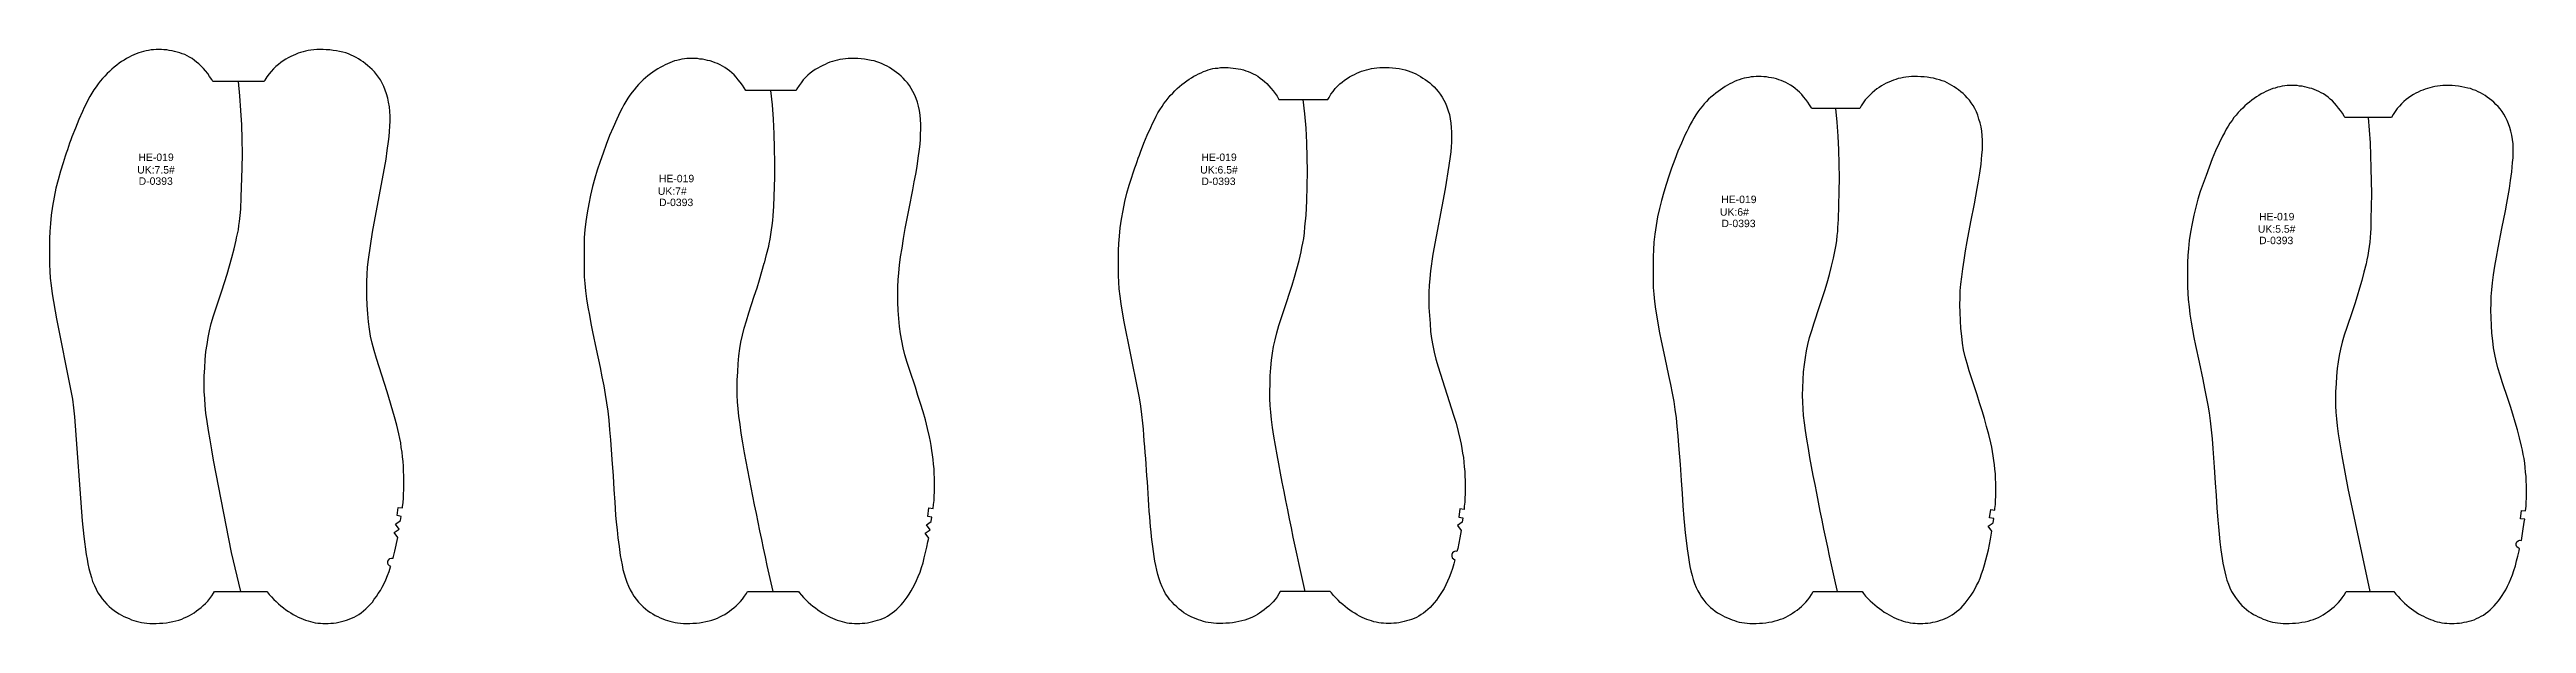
# Model space of a CAD drawing. Extents: x 0 to 4668, y 0 to 316.
# Drawn here: x 2260 to 3423, y 0 to 270 of the extents above; entities that cross this region are included whole.
import ezdxf

# ---------------------------------------------------------------- set-up
doc = ezdxf.new("R2010")
doc.units = 0
doc.layers.add('1', color=7, linetype='CONTINUOUS')
doc.layers.add('DEFAULT', color=7, linetype='CONTINUOUS')
doc.styles.add('ARIAL_REGULAR', font='arial.ttf')

msp = doc.modelspace()

# ---------------------------------------------------------------- linework, layer by layer
at = {"layer": 'DEFAULT', "color": 5}
for points in [[(2409, 160.8), (2409.1, 164.1), (2409.4, 167.5), (2409.8, 171.1), (2411.7, 183.9), (2418.1, 218.3), (2418.6, 222.3), (2419.2, 226.6), (2419.5, 228.9), (2419.7, 231.3), (2419.8, 233.7), (2419.9, 236.1), (2419.9, 238.4), (2419.8, 240.7), (2419.6, 242.9), (2419.2, 245), (2418.8, 247), (2418.3, 248.9), (2417.7, 250.7), (2417, 252.4), (2416.2, 254), (2415.4, 255.5), (2414.5, 256.8), (2413.5, 258.1), (2412.6, 259.3), (2411.5, 260.4), (2410.5, 261.4), (2409.4, 262.3), (2408.4, 263.1), (2407.3, 264), (2406.2, 264.7), (2405.1, 265.4), (2404, 266.1), (2402.8, 266.7), (2401.6, 267.2), (2400.4, 267.7), (2399.1, 268.2), (2397.7, 268.6), (2396.2, 268.9), (2394.7, 269.2), (2393.2, 269.4), (2391.6, 269.6), (2390, 269.7), (2388.5, 269.8), (2386.9, 269.8), (2385.5, 269.8), (2384.1, 269.7), (2382.8, 269.5), (2381.5, 269.3), (2380.3, 269), (2379.1, 268.7), (2377.9, 268.4), (2376.8, 268), (2375.6, 267.5), (2374.5, 267), (2373.3, 266.5), (2372.1, 265.9), (2371, 265.2), (2369.8, 264.5), (2368.6, 263.7), (2367.5, 262.8), (2366.3, 261.8), (2365.2, 260.7), (2364.1, 259.5), (2363.1, 258.3), (2362.1, 256.9), (2361.1, 255.4), (2360.8, 254.8), (2336.7, 254.8), (2336.2, 255.7), (2335.2, 257.1), (2334.3, 258.5), (2333.3, 259.7), (2332.3, 260.9), (2331.3, 261.9), (2330.2, 263), (2329.1, 263.9), (2328.1, 264.7), (2327, 265.5), (2325.8, 266.2), (2324.7, 266.8), (2323.6, 267.4), (2322.4, 267.8), (2321.2, 268.3), (2320, 268.6), (2318.8, 268.9), (2317.6, 269.2), (2316.3, 269.4), (2315.1, 269.6), (2313.8, 269.7), (2312.6, 269.8), (2311.4, 269.8), (2310.1, 269.8), (2308.9, 269.7), (2307.7, 269.6), (2306.5, 269.4), (2305.4, 269.2), (2304.2, 268.9), (2303.1, 268.6), (2302, 268.2), (2300.8, 267.8), (2299.7, 267.3), (2298.5, 266.8), (2297.4, 266.2), (2296.2, 265.5), (2295.1, 264.8), (2293.9, 264.1), (2292.7, 263.3), (2291.6, 262.4), (2290.4, 261.5), (2289.3, 260.5), (2288.2, 259.5), (2287.1, 258.5), (2286, 257.3), (2284.9, 256.2), (2283.9, 254.9), (2282.9, 253.6), (2281.9, 252.2), (2280.9, 250.8), (2279.9, 249.3), (2279, 247.7), (2278.1, 246), (2277.2, 244.3), (2276.4, 242.6), (2275.5, 240.7), (2273.8, 236.9), (2272.2, 232.9), (2270.6, 228.8, 0.010659), (2266.4, 216.5), (2265.2, 212.6), (2264.1, 208.6), (2263.1, 204.6), (2262.3, 200.4), (2261.5, 196.1), (2260.9, 192), (2260.5, 188), (2260.2, 184.3), (2260.1, 180.9), (2260.1, 168.7), (2260.2, 165.6), (2260.4, 162.3), (2260.8, 158.8), (2261.3, 155), (2263.3, 143.2), (2270.1, 109.4), (2270.8, 105.4), (2271.3, 101.4), (2271.8, 97.1), (2275.4, 48.3), (2276.1, 40.9), (2277.3, 32.4), (2277.7, 30.2), (2278.1, 28), (2278.5, 25.8), (2279.1, 23.7), (2279.7, 21.6), (2280.3, 19.7), (2281.1, 17.8), (2281.9, 16.1), (2282.8, 14.5), (2283.8, 13), (2284.8, 11.6), (2285.9, 10.3), (2286.9, 9.1), (2288.1, 8), (2289.2, 7), (2290.4, 6.1), (2291.5, 5.3), (2292.7, 4.6), (2293.9, 3.9), (2295, 3.3), (2296.2, 2.8), (2297.4, 2.3), (2298.5, 1.8), (2299.7, 1.4), (2300.8, 1.1), (2302, 0.8), (2303.2, 0.5), (2304.5, 0.3), (2305.8, 0.1), (2307.2, 0), (2308.7, 0), (2310.2, 0), (2311.7, 0.1), (2313.3, 0.2), (2314.9, 0.4), (2316.4, 0.6), (2318, 0.9), (2319.4, 1.2), (2320.8, 1.6), (2322.1, 2.1), (2323.3, 2.6), (2324.5, 3.1), (2325.7, 3.7), (2326.8, 4.4), (2327.9, 5.1), (2329, 5.9), (2330.1, 6.7), (2331.2, 7.5), (2332.2, 8.4), (2333.3, 9.4), (2334.3, 10.5), (2335.3, 11.7), (2336.2, 13), (2337.1, 14.3), (2337.5, 15), (2362.1, 15), (2362.2, 14.9), (2363.2, 13.6), (2364.3, 12.5), (2365.3, 11.3), (2366.5, 10.3), (2367.6, 9.3), (2368.7, 8.3), (2369.9, 7.4), (2371, 6.5), (2372.2, 5.7), (2373.3, 5), (2374.5, 4.3), (2375.7, 3.6), (2376.8, 3), (2378, 2.5), (2379.1, 2), (2380.2, 1.6), (2381.4, 1.2), (2382.5, 0.9), (2383.7, 0.6), (2384.8, 0.4), (2386, 0.2), (2387.2, 0.1), (2388.4, 0), (2389.6, 0), (2390.9, 0), (2392.1, 0.1), (2393.4, 0.2), (2394.6, 0.4), (2395.8, 0.6), (2397.1, 0.9), (2398.3, 1.2), (2399.5, 1.6), (2400.7, 2), (2401.8, 2.5), (2403, 3), (2404.1, 3.6), (2405.2, 4.3), (2406.3, 5.1), (2407.4, 5.9), (2408.5, 6.9), (2409.5, 7.9), (2410.6, 9), (2411.6, 10.1), (2412.5, 11.4), (2413.5, 12.7), (2414.4, 14.1), (2415.4, 15.5), (2416.2, 17.1), (2417.1, 18.8), (2417.9, 20.6), (2418.7, 22.5), (2419.5, 24.5), (2420.2, 26.7), (2420.3, 26.8, -0.406465), (2418.9, 29.3, -0.406464), (2421.4, 30.7), (2421.6, 31.5), (2422.2, 34), (2423.6, 40.5), (2421.9, 42.8), (2424.2, 44.4), (2422.5, 46.7), (2424.8, 48.4), (2425.1, 50.3), (2423.2, 50.7), (2423.8, 54.6), (2425.8, 54.3), (2425.8, 54.9), (2426, 56.9), (2426.2, 58.9), (2426.3, 60.9), (2426.4, 62.9), (2426.4, 65), (2426.4, 67.2), (2426.4, 69.4), (2426.3, 71.6), (2426.2, 73.9), (2426, 76.1), (2425.8, 78.4), (2425.6, 80.6), (2425.2, 82.8), (2424.9, 84.9), (2424.5, 87), (2424, 89.1), (2423.1, 93.2), (2422, 97.2), (2418.5, 108.9), (2413.5, 124.6), (2412.4, 128.3), (2411.5, 131.7), (2410.8, 135), (2410.3, 138.3), (2409.8, 141.8), (2409.5, 145.6), (2409.2, 149.6), (2409, 153.5), (2409, 157.3)], [(2763.1, 150.2), (2762.6, 153.8), (2762.2, 157.3), (2762, 160.5), (2761.9, 163.5), (2761.9, 175.3), (2762, 178.6), (2762.3, 182.1), (2762.7, 186), (2763.3, 190.1), (2764, 194.2), (2764.9, 198.3), (2765.8, 202.2), (2766.9, 206), (2768.1, 209.8, -0.010745), (2772.2, 221.6), (2773.8, 225.7), (2775.4, 229.5), (2777, 233.2), (2777.8, 235), (2778.7, 236.7), (2779.5, 238.4), (2780.4, 240), (2781.3, 241.5), (2782.3, 243), (2783.2, 244.4), (2784.2, 245.7), (2785.2, 247), (2786.2, 248.2), (2787.3, 249.3), (2788.3, 250.4), (2789.4, 251.4), (2790.5, 252.4), (2791.6, 253.3), (2792.7, 254.2), (2793.9, 255), (2795, 255.8), (2796.1, 256.5), (2797.3, 257.2), (2798.4, 257.8), (2799.5, 258.4), (2800.6, 258.9), (2801.8, 259.4), (2802.9, 259.8), (2804, 260.2), (2805.1, 260.5), (2806.2, 260.8), (2807.3, 261), (2808.5, 261.1), (2809.7, 261.3), (2810.8, 261.3), (2812, 261.3), (2813.3, 261.3), (2814.5, 261.2), (2815.7, 261.1), (2816.9, 260.9), (2818.1, 260.7), (2819.3, 260.5), (2820.5, 260.2), (2821.6, 259.8), (2822.8, 259.4), (2823.9, 259), (2825.1, 258.4), (2826.2, 257.9), (2827.3, 257.2), (2828.3, 256.4), (2829.4, 255.6), (2830.4, 254.7), (2831.5, 253.8), (2832.5, 252.7), (2833.4, 251.6), (2834.4, 250.4), (2835.4, 249.1), (2836.3, 247.8), (2837.2, 246.3), (2860.1, 246.3), (2860.7, 247.3), (2861.6, 248.8), (2862.6, 250.1), (2863.6, 251.4), (2864.7, 252.5), (2865.8, 253.6), (2866.9, 254.5), (2868, 255.4), (2869.2, 256.2), (2870.3, 256.9), (2871.5, 257.5), (2872.6, 258.1), (2873.8, 258.6), (2874.9, 259.1), (2876, 259.6), (2877.2, 259.9), (2878.3, 260.3), (2879.5, 260.6), (2880.7, 260.8), (2881.9, 261), (2883.2, 261.2), (2884.5, 261.3), (2886, 261.3), (2887.5, 261.3), (2889, 261.3), (2890.5, 261.2), (2892.1, 261), (2893.6, 260.8), (2895.1, 260.5), (2896.5, 260.2), (2897.8, 259.8), (2899.1, 259.3), (2900.3, 258.9), (2901.5, 258.3), (2902.6, 257.7), (2903.7, 257.1), (2904.8, 256.4), (2905.8, 255.7), (2906.9, 254.9), (2908, 254.1), (2909, 253.2), (2910, 252.2), (2911, 251.1), (2912, 250), (2912.9, 248.8), (2913.8, 247.4), (2914.6, 246), (2915.3, 244.5), (2916, 242.8), (2916.6, 241), (2917.2, 239.2), (2917.6, 237.2), (2917.9, 235.2), (2918.1, 233.1), (2918.2, 230.9), (2918.2, 228.6), (2918.2, 226.3), (2918, 224), (2917.8, 221.7), (2917.6, 219.5), (2917, 215.2), (2915.2, 204.3), (2909.5, 173.6), (2908.4, 165.7), (2908, 162.2), (2907.7, 158.9), (2907.6, 155.7), (2907.5, 152.3), (2907.6, 148.6), (2907.8, 144.8), (2908.1, 141), (2908.4, 137.3), (2908.8, 133.9), (2909.4, 130.7), (2910, 127.5), (2910.9, 124.2), (2911.9, 120.7), (2919.2, 97.9), (2920.3, 94.1), (2921.3, 90.3), (2922.3, 86.3), (2922.7, 84.3), (2923.1, 82.2), (2923.4, 80.1), (2923.8, 78), (2924, 75.9), (2924.2, 73.7), (2924.4, 71.5), (2924.5, 69.3), (2924.6, 67.2), (2924.6, 65), (2924.6, 62.9), (2924.6, 60.9), (2924.5, 58.9), (2924.4, 57), (2924.2, 55.1), (2924.1, 53.6), (2922.1, 53.9), (2921.6, 50), (2923.5, 49.7), (2923.2, 47.7), (2921, 46), (2922.7, 43.7), (2922.1, 40.2), (2921.1, 35.3), (2920.7, 33.9, 0.406467), (2918.3, 32.5, 0.406468), (2919.8, 30), (2919.3, 28.1), (2918.6, 25.8), (2917.9, 23.7), (2917.1, 21.7), (2916.3, 19.9), (2915.5, 18.2), (2914.7, 16.5), (2913.8, 15), (2912.9, 13.6), (2912, 12.2), (2911.1, 11), (2910.1, 9.8), (2909.1, 8.6), (2908.1, 7.6), (2907.1, 6.6), (2906, 5.7), (2905, 4.9), (2903.9, 4.2), (2902.8, 3.5), (2901.7, 2.9), (2900.6, 2.4), (2899.4, 1.9), (2898.3, 1.5), (2897.1, 1.2), (2895.9, 0.9), (2894.7, 0.6), (2893.5, 0.4), (2892.3, 0.2), (2891.1, 0.1), (2889.9, 0), (2888.7, 0), (2887.5, 0), (2886.3, 0.1), (2885.1, 0.2), (2884, 0.4), (2882.8, 0.6), (2881.7, 0.8), (2880.6, 1.2), (2879.5, 1.5), (2878.4, 1.9), (2877.3, 2.4), (2876.2, 2.9), (2875, 3.5), (2873.9, 4.1), (2872.8, 4.8), (2871.6, 5.5), (2870.5, 6.3), (2869.4, 7.1), (2868.2, 8), (2867.1, 8.9), (2866, 9.9), (2865, 10.9), (2863.9, 12), (2862.8, 13.2), (2861.8, 14.4), (2861.3, 15), (2837.8, 15), (2837.1, 13.9), (2836.3, 12.6), (2835.4, 11.3), (2834.4, 10.2), (2833.4, 9.1), (2832.4, 8.2), (2831.3, 7.3), (2830.3, 6.4), (2829.2, 5.7), (2828.1, 4.9), (2827.1, 4.2), (2826, 3.6), (2824.8, 3), (2823.7, 2.5), (2822.5, 2), (2821.2, 1.6), (2819.8, 1.2), (2818.4, 0.9), (2816.9, 0.6), (2815.4, 0.4), (2813.9, 0.2), (2812.3, 0.1), (2810.8, 0), (2809.3, 0), (2807.9, 0), (2806.5, 0.1), (2805.3, 0.3), (2804, 0.5), (2802.8, 0.7), (2801.7, 1), (2800.5, 1.4), (2799.4, 1.8), (2798.3, 2.2), (2797.1, 2.7), (2796, 3.2), (2794.8, 3.8), (2793.7, 4.4), (2792.5, 5.1), (2791.4, 5.9), (2790.3, 6.8), (2789.2, 7.8), (2788.1, 8.8), (2787, 10), (2786, 11.2), (2785, 12.6), (2784, 14), (2783.2, 15.6), (2782.3, 17.3), (2781.6, 19.1), (2780.9, 21), (2780.4, 23), (2779.8, 25.1), (2779.4, 27.2), (2779, 29.3), (2778.6, 31.5, -0.016997), (2776.5, 50.1, 0.005914), (2773.3, 94.1), (2772.8, 98.3), (2772.3, 102.2), (2771.7, 106.1), (2771, 110), (2764.3, 142.6)], [(3419.6, 35.2, -0.406464), (3418, 37.6, -0.406464), (3420.4, 39.1), (3421.1, 43.4), (3421.8, 47.6), (3422, 49), (3420, 49.2), (3420.4, 53.2), (3422.4, 53), (3422.6, 55.1), (3422.7, 57), (3422.8, 58.9), (3422.8, 62.9), (3422.8, 64.9), (3422.7, 67), (3422.6, 69.1), (3422.4, 71.2), (3422.2, 73.3), (3422, 75.4), (3421.7, 77.5), (3421.3, 79.5), (3420.9, 81.5), (3420.5, 83.4), (3419.6, 87.3), (3418.6, 91), (3417.5, 94.7), (3416.4, 98.4), (3415.3, 102), (3414.1, 105.7), (3411.6, 113.1), (3410.4, 116.7), (3409.4, 120.2), (3408.6, 123.4), (3407.9, 126.4), (3407.4, 129.6), (3407, 132.8), (3406.6, 136.4), (3406.4, 140.1), (3406.2, 143.8), (3406.1, 147.3), (3406.2, 150.6), (3406.3, 153.7), (3406.6, 156.9), (3406.9, 160.2), (3407.4, 163.9), (3408, 167.9), (3408.7, 172.2), (3409.5, 176.6), (3411.2, 185.6), (3412.9, 194), (3413.6, 197.6), (3414.2, 201), (3414.8, 204.5), (3415.3, 208.2), (3415.9, 212.3), (3416.1, 214.5), (3416.3, 216.7), (3416.5, 218.9), (3416.6, 221.1), (3416.6, 223.3), (3416.5, 225.5), (3416.2, 227.5), (3415.9, 229.5), (3415.5, 231.4), (3415, 233.2), (3414.4, 234.9), (3413.7, 236.5), (3413, 238), (3412.2, 239.4), (3411.4, 240.7), (3410.5, 241.9), (3409.5, 243), (3408.5, 244), (3407.5, 245), (3406.5, 245.8), (3405.5, 246.6), (3404.4, 247.4), (3403.4, 248.1), (3402.3, 248.8), (3401.3, 249.4), (3400.2, 249.9), (3399, 250.5), (3397.8, 250.9), (3396.6, 251.4), (3395.3, 251.7), (3393.9, 252), (3392.4, 252.3), (3390.9, 252.5), (3389.4, 252.7), (3387.9, 252.8), (3386.4, 252.9), (3385, 252.9), (3383.6, 252.8), (3382.3, 252.7), (3381, 252.6), (3379.8, 252.4), (3378.6, 252.1), (3377.5, 251.8), (3376.4, 251.5), (3375.3, 251.1), (3374.2, 250.7), (3373.1, 250.3), (3371.9, 249.8), (3370.8, 249.2), (3369.7, 248.6), (3368.6, 247.9), (3367.5, 247.1), (3366.4, 246.3), (3365.3, 245.4), (3364.2, 244.3), (3363.2, 243.2), (3362.1, 242), (3361.2, 240.7), (3360.3, 239.3), (3359.5, 237.9), (3337.6, 237.9), (3337.2, 238.4), (3336.4, 239.8), (3335.5, 241.1), (3334.6, 242.3), (3333.6, 243.5), (3332.7, 244.5), (3331.7, 245.6), (3330.7, 246.5), (3329.7, 247.4), (3328.6, 248.2), (3327.6, 248.9), (3326.5, 249.5), (3325.4, 250.1), (3324.3, 250.6), (3323.2, 251), (3322.1, 251.4), (3320.9, 251.7), (3319.8, 252), (3318.6, 252.3), (3317.5, 252.5), (3316.3, 252.6), (3315.1, 252.8), (3313.9, 252.8), (3312.7, 252.9), (3311.6, 252.8), (3310.4, 252.8), (3309.3, 252.7), (3308.1, 252.5), (3307, 252.3), (3305.9, 252.1), (3304.8, 251.7), (3303.8, 251.4), (3302.7, 251), (3301.6, 250.5), (3300.5, 250), (3299.4, 249.5), (3298.3, 248.9), (3297.2, 248.2), (3296.1, 247.5), (3295, 246.8), (3293.9, 246), (3292.8, 245.1), (3291.7, 244.3), (3290.6, 243.3), (3289.6, 242.3), (3288.5, 241.3), (3287.5, 240.2), (3286.5, 239), (3285.5, 237.8), (3284.6, 236.5), (3283.6, 235.2), (3282.7, 233.8), (3281.8, 232.3), (3281, 230.7), (3280.1, 229.1), (3278.5, 225.8), (3276.9, 222.2), (3275.3, 218.4), (3273.8, 214.5), (3272.4, 210.6), (3271, 206.8), (3269.7, 203.1), (3268.6, 199.4), (3267.6, 195.7), (3266.6, 191.9), (3265.8, 188), (3265.1, 184), (3264.5, 180.1), (3264.1, 176.3), (3263.8, 172.9), (3263.7, 169.7), (3263.7, 166.7), (3263.7, 163.8), (3263.7, 161), (3263.7, 158.2), (3263.8, 155.3), (3264, 152.3), (3264.4, 148.9), (3264.8, 145.4), (3265.4, 141.7), (3266.1, 138), (3266.7, 134.4), (3267.5, 130.6), (3269.1, 122.9), (3270.9, 114.7), (3271.7, 110.5), (3272.5, 106.5), (3273.2, 102.7), (3273.8, 99), (3274.3, 95.2), (3274.8, 91.1), (3275.2, 86.8), (3275.5, 82.2), (3276.2, 73.5), (3276.7, 66.2), (3277.1, 60.1), (3277.5, 54.4), (3277.9, 48.6), (3278.2, 45.4), (3278.5, 42), (3278.9, 38.4), (3279.4, 34.6), (3280, 30.5), (3280.3, 28.4), (3280.7, 26.4), (3281.2, 24.3), (3281.7, 22.3), (3282.2, 20.4), (3282.9, 18.5), (3283.6, 16.8), (3284.4, 15.1), (3285.3, 13.6), (3286.2, 12.2), (3287.1, 10.9), (3288.2, 9.6), (3289.2, 8.5), (3290.3, 7.5), (3291.4, 6.6), (3292.5, 5.7), (3293.6, 5), (3294.7, 4.3), (3295.8, 3.7), (3296.9, 3.1), (3298.1, 2.6), (3299.2, 2.1), (3300.3, 1.7), (3301.4, 1.3), (3302.5, 1), (3303.6, 0.7), (3304.8, 0.5), (3306, 0.3), (3307.3, 0.1), (3308.6, 0), (3310, 0), (3311.4, 0), (3312.9, 0.1), (3314.4, 0.2), (3315.9, 0.3), (3317.4, 0.6), (3318.9, 0.8), (3320.3, 1.1), (3321.6, 1.5), (3322.8, 1.9), (3324, 2.4), (3325.2, 2.9), (3326.3, 3.5), (3327.3, 4.1), (3328.4, 4.8), (3329.4, 5.5), (3330.5, 6.2), (3331.5, 7), (3332.5, 7.9), (3333.5, 8.8), (3334.5, 9.9), (3335.5, 11), (3336.3, 12.1), (3337.2, 13.4), (3338, 14.8), (3338.1, 15), (3360.6, 15), (3361.5, 13.8), (3362.5, 12.7), (3363.5, 11.6), (3364.6, 10.5), (3365.6, 9.5), (3366.7, 8.6), (3367.8, 7.7), (3368.9, 6.9), (3370, 6.1), (3371.1, 5.3), (3372.2, 4.6), (3373.3, 4), (3374.4, 3.4), (3375.5, 2.8), (3376.6, 2.3), (3377.7, 1.9), (3378.8, 1.5), (3379.8, 1.1), (3380.9, 0.8), (3382, 0.6), (3383.1, 0.3), (3384.3, 0.2), (3385.4, 0.1), (3386.6, 0), (3387.7, 0), (3388.9, 0), (3390.1, 0.1), (3391.3, 0.2), (3392.5, 0.4), (3393.6, 0.6), (3394.8, 0.8), (3395.9, 1.1), (3397.1, 1.4), (3398.2, 1.8), (3399.3, 2.3), (3400.4, 2.8), (3401.5, 3.4), (3402.6, 4), (3403.6, 4.7), (3404.7, 5.5), (3405.7, 6.4), (3406.7, 7.3), (3407.7, 8.3), (3408.6, 9.4), (3409.6, 10.6), (3410.5, 11.8), (3411.4, 13.1), (3412.2, 14.5), (3413.1, 15.9), (3413.9, 17.5), (3414.7, 19.2), (3415.5, 21), (3416.2, 22.9), (3416.9, 24.9), (3417.6, 27.1), (3418.2, 29.4), (3418.8, 31.7), (3419.3, 34.1)]]:
    msp.add_lwpolyline(points, format="xyb", close=True, dxfattribs=at)
for points in [[(2610.5, 250.6), (2586.9, 250.6), (2586.2, 251.8), (2585.3, 253.1), (2584.3, 254.4), (2583.4, 255.6), (2582.4, 256.8), (2581.4, 257.9), (2580.3, 258.8), (2579.3, 259.8), (2578.2, 260.6), (2577.1, 261.3), (2576, 262), (2574.9, 262.6), (2573.7, 263.2), (2572.6, 263.6), (2571.4, 264), (2570.2, 264.4), (2569, 264.7), (2567.8, 265), (2566.6, 265.2), (2565.4, 265.3), (2564.2, 265.5), (2562.9, 265.5), (2561.7, 265.6), (2560.5, 265.6), (2559.3, 265.5), (2558.1, 265.4), (2556.9, 265.2), (2555.8, 265), (2554.6, 264.7), (2553.5, 264.4), (2552.4, 264), (2551.3, 263.6), (2550.2, 263.1), (2549, 262.6), (2547.9, 262), (2546.7, 261.4), (2545.6, 260.7), (2544.4, 259.9), (2543.3, 259.1), (2542.1, 258.3), (2541, 257.4), (2539.9, 256.5), (2538.8, 255.5), (2537.7, 254.4), (2536.6, 253.3), (2535.6, 252.2), (2534.5, 250.9), (2533.5, 249.7), (2532.5, 248.3), (2531.6, 246.9), (2530.6, 245.4), (2529.7, 243.8), (2528.8, 242.2), (2528, 240.5), (2527.1, 238.8), (2526.3, 237), (2524.6, 233.2), (2523, 229.3), (2521.4, 225.2), (2519.9, 221.1), (2518.5, 217.1), (2517.2, 213.1), (2516, 209.3), (2515, 205.4), (2514, 201.4), (2513.2, 197.3), (2512.4, 193.1), (2511.8, 189), (2511.4, 185), (2511.1, 181.4), (2511, 178.1), (2511, 174.9), (2511, 171.9), (2511, 169), (2511, 166.1), (2511.1, 163), (2511.3, 159.8), (2511.7, 156.3), (2512.2, 152.6), (2512.8, 148.7), (2513.5, 144.9), (2514.2, 141), (2515, 137.1), (2516.6, 129), (2518.5, 120.3), (2519.4, 116), (2520.2, 111.7), (2520.9, 107.7), (2521.6, 103.8), (2522.1, 99.8), (2522.6, 95.6), (2523, 91), (2523.4, 86.3), (2524, 77.1), (2524.6, 69.4), (2525, 63), (2525.4, 57), (2525.8, 50.9), (2526.1, 47.6), (2526.5, 44), (2526.9, 40.3), (2527.4, 36.2), (2528, 32), (2528.4, 29.8), (2528.8, 27.6), (2529.2, 25.4), (2529.8, 23.3), (2530.4, 21.3), (2531, 19.4), (2531.8, 17.5), (2532.6, 15.8), (2533.5, 14.2), (2534.4, 12.8), (2535.4, 11.4), (2536.5, 10.1), (2537.6, 8.9), (2538.7, 7.9), (2539.8, 6.9), (2540.9, 6), (2542.1, 5.2), (2543.2, 4.5), (2544.4, 3.8), (2545.6, 3.3), (2546.7, 2.7), (2547.9, 2.2), (2549, 1.8), (2550.2, 1.4), (2551.3, 1.1), (2552.5, 0.8), (2553.7, 0.5), (2554.9, 0.3), (2556.2, 0.1), (2557.6, 0), (2559.1, 0), (2560.6, 0), (2562.1, 0.1), (2563.7, 0.2), (2565.2, 0.4), (2566.7, 0.6), (2568.2, 0.9), (2569.7, 1.2), (2571, 1.6), (2572.3, 2), (2573.6, 2.5), (2574.7, 3.1), (2575.9, 3.7), (2577, 4.3), (2578.1, 5), (2579.2, 5.8), (2580.2, 6.6), (2581.3, 7.4), (2582.4, 8.3), (2583.4, 9.3), (2584.4, 10.4), (2585.4, 11.5), (2586.3, 12.8), (2587.2, 14.1), (2587.7, 15), (2611.7, 15), (2612, 14.6), (2613, 13.4), (2614, 12.3), (2615.1, 11.1), (2616.2, 10.1), (2617.3, 9.1), (2618.4, 8.2), (2619.6, 7.3), (2620.7, 6.4), (2621.9, 5.6), (2623, 4.9), (2624.2, 4.2), (2625.3, 3.6), (2626.5, 3), (2627.6, 2.5), (2628.7, 2), (2629.8, 1.6), (2631, 1.2), (2632.1, 0.9), (2633.2, 0.6), (2634.4, 0.4), (2635.5, 0.2), (2636.7, 0.1), (2637.9, 0), (2639.1, 0), (2640.4, 0), (2641.6, 0.1), (2642.8, 0.2), (2644, 0.4), (2645.3, 0.6), (2646.5, 0.9), (2647.7, 1.2), (2648.8, 1.5), (2650, 1.9), (2651.2, 2.4), (2652.3, 2.9), (2653.4, 3.5), (2654.5, 4.2), (2655.6, 5), (2656.7, 5.8), (2657.8, 6.7), (2658.8, 7.7), (2659.8, 8.8), (2660.8, 9.9), (2661.8, 11.2), (2662.7, 12.4), (2663.6, 13.8), (2664.6, 15.3), (2665.4, 16.8), (2666.3, 18.5), (2667.1, 20.2), (2667.9, 22.1), (2668.7, 24.1), (2669.4, 26.3), (2670.1, 28.5), (2670.7, 30.9), (2671.3, 33.4), (2671.9, 35.9), (2672.4, 38.4), (2672.8, 40.1), (2671.1, 42.4), (2673.4, 44.1), (2671.7, 46.4), (2674, 48), (2674.3, 50), (2672.3, 50.3), (2672.9, 54.3), (2674.9, 54), (2674.9, 54), (2675.1, 56), (2675.3, 57.9), (2675.4, 59.9), (2675.5, 61.9), (2675.5, 64), (2675.5, 66.1), (2675.5, 68.3), (2675.4, 70.5), (2675.3, 72.7), (2675.1, 74.9), (2674.9, 77.1), (2674.6, 79.3), (2674.3, 81.4), (2674, 83.6), (2673.6, 85.6), (2673.1, 87.7), (2672.2, 91.7), (2671.2, 95.7), (2670.1, 99.5), (2668.9, 103.4), (2667.7, 107.2), (2666.5, 111.1), (2663.9, 118.9), (2662.7, 122.7), (2661.6, 126.3), (2660.8, 129.6), (2660.1, 132.9), (2659.5, 136.1), (2659.1, 139.6), (2658.8, 143.3), (2658.5, 147.2), (2658.3, 151.1), (2658.3, 154.8), (2658.3, 158.2), (2658.4, 161.5), (2658.7, 164.9), (2659.1, 168.4), (2659.6, 172.3), (2660.3, 176.5), (2661, 180.9), (2661.8, 185.6), (2663.6, 195), (2665.3, 203.8), (2666, 207.6), (2666.7, 211.2), (2667.3, 214.8), (2667.8, 218.7), (2668.4, 223), (2668.7, 225.3), (2668.9, 227.6), (2669, 230), (2669.1, 232.3), (2669.1, 234.6), (2669, 236.9), (2668.8, 239), (2668.4, 241.1), (2668, 243.1), (2667.5, 245), (2666.9, 246.7), (2666.2, 248.4), (2665.4, 250), (2664.6, 251.5), (2663.7, 252.8), (2662.8, 254.1), (2661.8, 255.2), (2660.8, 256.3), (2659.8, 257.3), (2658.7, 258.2), (2657.7, 259), (2656.6, 259.8), (2655.5, 260.6), (2654.4, 261.3), (2653.3, 261.9), (2652.2, 262.5), (2651, 263), (2649.8, 263.5), (2648.5, 264), (2647.1, 264.4), (2645.7, 264.7), (2644.2, 265), (2642.6, 265.2), (2641.1, 265.4), (2639.5, 265.5), (2638, 265.6), (2636.5, 265.6), (2635, 265.5), (2633.7, 265.4), (2632.4, 265.3), (2631.1, 265.1), (2629.9, 264.8), (2628.7, 264.5), (2627.6, 264.2), (2626.4, 263.8), (2625.3, 263.3), (2624.2, 262.8), (2623, 262.3), (2621.8, 261.7), (2620.7, 261.1), (2619.5, 260.4), (2618.4, 259.6), (2617.2, 258.7), (2616.1, 257.7), (2615, 256.6), (2613.9, 255.5), (2612.9, 254.2), (2611.9, 252.8), (2610.9, 251.3)], [(3109.8, 242.1), (3087.4, 242.1), (3087.2, 242.4), (3086.3, 243.8), (3085.4, 245.1), (3084.5, 246.3), (3083.5, 247.5), (3082.6, 248.6), (3081.6, 249.7), (3080.6, 250.6), (3079.5, 251.5), (3078.5, 252.3), (3077.4, 253), (3076.3, 253.7), (3075.2, 254.3), (3074.1, 254.8), (3073, 255.2), (3071.9, 255.6), (3070.7, 256), (3069.5, 256.3), (3068.4, 256.5), (3067.2, 256.7), (3066, 256.9), (3064.8, 257), (3063.6, 257.1), (3062.4, 257.1), (3061.2, 257.1), (3060, 257), (3058.9, 256.9), (3057.7, 256.7), (3056.6, 256.5), (3055.5, 256.3), (3054.4, 256), (3053.3, 255.6), (3052.2, 255.2), (3051.1, 254.7), (3050, 254.2), (3048.9, 253.7), (3047.8, 253), (3046.7, 252.4), (3045.5, 251.7), (3044.4, 250.9), (3043.3, 250.1), (3042.2, 249.2), (3041.1, 248.3), (3040, 247.4), (3038.9, 246.4), (3037.9, 245.3), (3036.8, 244.2), (3035.8, 243), (3034.8, 241.8), (3033.9, 240.5), (3032.9, 239.1), (3032, 237.6), (3031.1, 236.1), (3030.3, 234.6), (3029.4, 232.9), (3028.6, 231.2), (3027.7, 229.5), (3026.1, 225.8), (3024.5, 222), (3023, 218.1), (3021.5, 214.1), (3020.2, 210.2), (3018.9, 206.4), (3017.8, 202.7), (3016.7, 198.9), (3015.8, 195.1), (3014.9, 191.1), (3014.2, 187), (3013.6, 183), (3013.2, 179.2), (3013, 175.7), (3012.8, 172.5), (3012.8, 169.4), (3012.8, 166.5), (3012.8, 163.7), (3012.8, 160.8), (3012.9, 157.9), (3013.1, 154.8), (3013.5, 151.4), (3014, 147.8), (3014.6, 144.1), (3015.2, 140.3), (3015.9, 136.6), (3016.6, 132.8), (3018.3, 124.9), (3020.1, 116.5), (3021, 112.3), (3021.8, 108.2), (3022.5, 104.4), (3023.1, 100.6), (3023.6, 96.7), (3024, 92.6), (3024.5, 88.2), (3024.8, 83.6), (3025.5, 74.7), (3026, 67.3), (3026.5, 61.1), (3026.8, 55.3), (3027.2, 49.3), (3027.5, 46.1), (3027.8, 42.7), (3028.3, 39.1), (3028.8, 35.1), (3029.4, 31), (3029.7, 28.9), (3030.1, 26.8), (3030.6, 24.7), (3031.1, 22.6), (3031.6, 20.7), (3032.3, 18.8), (3033, 17), (3033.8, 15.4), (3034.7, 13.8), (3035.6, 12.4), (3036.6, 11), (3037.6, 9.8), (3038.7, 8.7), (3039.8, 7.6), (3040.9, 6.7), (3042, 5.8), (3043.1, 5.1), (3044.3, 4.4), (3045.4, 3.7), (3046.5, 3.2), (3047.7, 2.6), (3048.8, 2.2), (3049.9, 1.7), (3051, 1.4), (3052.1, 1), (3053.3, 0.7), (3054.5, 0.5), (3055.7, 0.3), (3057, 0.1), (3058.3, 0), (3059.7, 0), (3061.2, 0), (3062.7, 0.1), (3064.2, 0.2), (3065.7, 0.3), (3067.2, 0.6), (3068.7, 0.8), (3070.1, 1.2), (3071.4, 1.5), (3072.7, 2), (3073.9, 2.4), (3075.1, 3), (3076.2, 3.6), (3077.3, 4.2), (3078.3, 4.9), (3079.4, 5.6), (3080.4, 6.3), (3081.5, 7.2), (3082.5, 8), (3083.5, 9), (3084.5, 10), (3085.5, 11.1), (3086.4, 12.4), (3087.2, 13.7), (3088, 15), (3110.9, 15), (3111.6, 14.1), (3112.6, 12.9), (3113.7, 11.8), (3114.7, 10.7), (3115.8, 9.7), (3116.9, 8.8), (3118, 7.9), (3119.1, 7), (3120.2, 6.2), (3121.3, 5.4), (3122.5, 4.7), (3123.6, 4.1), (3124.7, 3.4), (3125.8, 2.9), (3126.9, 2.4), (3128, 1.9), (3129.1, 1.5), (3130.2, 1.1), (3131.3, 0.8), (3132.4, 0.6), (3133.5, 0.4), (3134.7, 0.2), (3135.8, 0.1), (3137, 0), (3138.2, 0), (3139.4, 0), (3140.6, 0.1), (3141.8, 0.2), (3143, 0.4), (3144.2, 0.6), (3145.3, 0.8), (3146.5, 1.1), (3147.7, 1.5), (3148.8, 1.9), (3149.9, 2.3), (3151, 2.8), (3152.1, 3.4), (3153.2, 4.1), (3154.3, 4.8), (3155.3, 5.6), (3156.4, 6.5), (3157.4, 7.4), (3158.4, 8.5), (3159.3, 9.6), (3160.3, 10.8), (3161.2, 12), (3162.1, 13.3), (3163, 14.7), (3163.9, 16.2), (3164.7, 17.8), (3165.5, 19.5), (3166.3, 21.3), (3167, 23.3), (3167.7, 25.4), (3168.4, 27.6), (3169, 29.9), (3169.6, 32.3), (3170.2, 34.7), (3171.2, 39.6), (3171.8, 43.4), (3170.1, 45.7), (3172.4, 47.4), (3172.7, 49.3), (3170.7, 49.6), (3171.3, 53.6), (3173.2, 53.3), (3173.3, 54.1), (3173.5, 56), (3173.6, 57.9), (3173.7, 59.9), (3173.7, 61.9), (3173.7, 63.9), (3173.7, 66), (3173.6, 68.2), (3173.5, 70.3), (3173.3, 72.5), (3173.1, 74.6), (3172.8, 76.7), (3172.5, 78.8), (3172.2, 80.8), (3171.8, 82.9), (3171.4, 84.9), (3170.5, 88.8), (3169.4, 92.6), (3168.4, 96.3), (3167.3, 100), (3166.1, 103.7), (3164.9, 107.5), (3162.4, 115), (3161.2, 118.7), (3160.2, 122.2), (3159.3, 125.4), (3158.6, 128.6), (3158.1, 131.7), (3157.7, 135.1), (3157.3, 138.7), (3157.1, 142.4), (3156.9, 146.2), (3156.8, 149.8), (3156.9, 153.1), (3157, 156.3), (3157.3, 159.5), (3157.7, 163), (3158.2, 166.7), (3158.8, 170.8), (3159.5, 175.1), (3160.3, 179.6), (3162, 188.8), (3163.7, 197.2), (3164.4, 200.9), (3165, 204.4), (3165.6, 207.9), (3166.2, 211.7), (3166.8, 215.9), (3167, 218.1), (3167.2, 220.3), (3167.4, 222.6), (3167.4, 224.9), (3167.4, 227.1), (3167.3, 229.3), (3167.1, 231.4), (3166.8, 233.4), (3166.4, 235.3), (3165.8, 237.1), (3165.2, 238.9), (3164.6, 240.5), (3163.8, 242), (3163, 243.4), (3162.2, 244.7), (3161.3, 246), (3160.3, 247.1), (3159.3, 248.1), (3158.3, 249.1), (3157.3, 249.9), (3156.2, 250.8), (3155.2, 251.5), (3154.1, 252.2), (3153, 252.9), (3152, 253.5), (3150.8, 254.1), (3149.7, 254.7), (3148.5, 255.1), (3147.2, 255.6), (3145.9, 255.9), (3144.5, 256.3), (3143, 256.5), (3141.5, 256.8), (3140, 256.9), (3138.5, 257), (3137, 257.1), (3135.5, 257.1), (3134.1, 257.1), (3132.8, 257), (3131.5, 256.8), (3130.3, 256.6), (3129.1, 256.4), (3127.9, 256.1), (3126.8, 255.7), (3125.7, 255.4), (3124.6, 254.9), (3123.5, 254.5), (3122.3, 253.9), (3121.2, 253.4), (3120, 252.7), (3118.9, 252), (3117.8, 251.3), (3116.7, 250.4), (3115.6, 249.5), (3114.5, 248.4), (3113.4, 247.3), (3112.4, 246.1), (3111.4, 244.7), (3110.5, 243.3)]]:
    msp.add_lwpolyline(points, close=True, dxfattribs=at)
at = {"layer": 'DEFAULT', "color": 96}
for points in [[(2349.8, 15), (2345.5, 33.4), (2337.1, 76.8), (2336.2, 81.6), (2335.4, 86.3), (2334.7, 90.8), (2334, 95), (2333.5, 98.9), (2333.1, 102.5), (2332.9, 105.8), (2332.7, 109.1), (2332.7, 112.5), (2332.7, 116.2), (2332.9, 120.1), (2333.2, 124), (2333.5, 127.8), (2334, 131.2), (2334.5, 134.4), (2335.2, 137.6), (2336, 141), (2337.1, 144.6), (2338.3, 148.4), (2340.9, 156.3), (2342.2, 160.3), (2343.4, 164.2), (2344.6, 168.1), (2345.7, 172), (2345.7, 172), (2345.7, 172.1), (2346.7, 176.1), (2347.7, 180.2), (2347.9, 181.3), (2348.3, 183.2), (2348.7, 185.1), (2349, 187), (2349.3, 189), (2349.6, 191.8), (2349.8, 194.7), (2350.1, 200.4), (2350.5, 214), (2350.6, 220.8), (2350.5, 227.6), (2350.3, 234.4), (2349.9, 241.2), (2349.4, 248), (2348.8, 254.8)], [(3348.5, 237.9), (3349.4, 225.9), (3349.8, 214), (3350, 202), (3349.8, 190), (3349.7, 185.7), (3349.6, 183.6), (3349.4, 181.4), (3349.2, 179.3), (3348.9, 177.2), (3348.6, 175.1), (3348.3, 173), (3347.9, 171), (3347.5, 169), (3346.5, 165.1), (3345.5, 161.3), (3345.5, 161.3), (3344.5, 157.6), (3343.3, 153.9), (3342.2, 150.2), (3341, 146.5), (3338.5, 139.1), (3337.3, 135.5), (3336.3, 132.2), (3335.5, 129), (3334.9, 126), (3334.4, 123), (3334, 119.8), (3333.6, 116.3), (3333.4, 112.7), (3333.2, 109), (3333.1, 105.5), (3333.2, 102.3), (3333.3, 99.3), (3333.6, 96.2), (3333.9, 92.9), (3334.4, 89.2), (3336.1, 78.8), (3339, 63.5), (3349.3, 15)]]:
    msp.add_lwpolyline(points, dxfattribs=at)
for points in [[(2599.7, 15, -0.008499), (2586.3, 80.3), (2585.5, 85), (2584.8, 89.4), (2584.2, 93.6), (2583.7, 97.4), (2583.3, 100.9), (2583, 104.2), (2582.9, 107.4), (2582.8, 110.8), (2582.9, 114.4), (2583.1, 118.3), (2583.3, 122.1), (2583.7, 125.8), (2584.1, 129.2), (2584.6, 132.3), (2585.3, 135.5), (2586.1, 138.8), (2587.2, 142.3), (2588.4, 146.1), (2590.9, 153.9), (2592.2, 157.8), (2593.4, 161.6), (2594.5, 165.5), (2595.6, 169.4), (2595.7, 169.4), (2595.7, 169.4), (2596.7, 173.4), (2597.7, 177.4), (2597.9, 178.5), (2598.3, 180.6), (2598.7, 182.8), (2599, 185), (2599.3, 187.1), (2599.6, 189.4), (2599.7, 191.6), (2600, 196.1), (2600.5, 209.8), (2600.5, 216.6), (2600.4, 223.4), (2600.2, 230.2), (2599.9, 237), (2599.4, 243.8), (2598.7, 250.6)], [(2849.5, 15, -0.011652), (2835.6, 83.6), (2834.8, 88), (2834.2, 92.1), (2833.7, 95.9), (2833.3, 99.3), (2833.1, 102.5), (2832.9, 105.7), (2832.9, 109), (2833, 112.6), (2833.1, 116.4), (2833.4, 120.2), (2833.7, 123.8), (2834.2, 127.1), (2834.7, 130.2), (2835.4, 133.3), (2836.2, 136.6), (2837.2, 140.1), (2838.4, 143.8), (2840.9, 151.4), (2842.2, 155.2), (2843.4, 159), (2844.5, 162.8), (2845.6, 166.7), (2845.6, 166.7), (2845.6, 166.7), (2846.6, 170.6), (2847.1, 172.6), (2847.6, 174.7), (2848, 176.7), (2848.4, 178.8), (2848.8, 180.9), (2849.2, 183.6), (2849.4, 186.4), (2849.9, 191.9), (2850.2, 198.7), (2850.5, 205.5), (2850.6, 212.4), (2850.5, 219.2), (2850.3, 226), (2849.9, 232.8), (2849.4, 239.6), (2848.6, 246.3)], [(3099.4, 15, -0.011632), (3085.7, 82.3), (3085, 86.6), (3084.4, 90.7), (3083.9, 94.4), (3083.5, 97.8), (3083.2, 100.9), (3083.1, 104), (3083, 107.3), (3083.1, 110.8), (3083.3, 114.5), (3083.5, 118.3), (3083.9, 121.8), (3084.3, 125.1), (3084.8, 128.1), (3085.5, 131.2), (3086.3, 134.4), (3087.3, 137.8), (3088.5, 141.4), (3091, 149), (3092.2, 152.7), (3093.4, 156.5), (3094.5, 160.2), (3095.6, 164), (3095.6, 164), (3095.6, 164), (3096.6, 167.9), (3097.5, 171.8), (3098.2, 174.9), (3098.7, 178), (3099, 180.1), (3099.3, 182.3), (3099.5, 184.2), (3099.6, 186.1), (3099.8, 189.9), (3100.2, 203), (3100.3, 209.5), (3100.2, 216), (3100, 222.6), (3099.7, 229.1), (3099.2, 235.6), (3098.6, 242.1)]]:
    msp.add_lwpolyline(points, format="xyb", dxfattribs=at)

# ---------------------------------------------------------------- texts
at = {"layer": '1', "color": 1, "style": 'ARIAL_REGULAR'}
for s, p in [('HE-019', (2301.8, 217.4)), ('HE-019', (2800.8, 217.4)), ('UK:7.5#', (2301.2, 211.5)), ('D-0393', (2301.9, 206.2)), ('HE-019', (2546.1, 207.4)), ('UK:6.5#', (2800.2, 211.5)), ('D-0393', (2800.8, 206.1)), ('UK:7#', (2545.6, 201.5)), ('D-0393', (2546.2, 196.2)), ('HE-019', (3044.8, 197.6)), ('UK:6#', (3044.2, 191.7)), ('D-0393', (3044.9, 186.3)), ('UK:5.5#', (3296.7, 183.7)), ('HE-019', (3297.3, 189.5)), ('D-0393', (3297.3, 178.3))]:
    msp.add_text(s, height=3.5, dxfattribs=at).set_placement(p)

doc.saveas('drawing.dxf')
